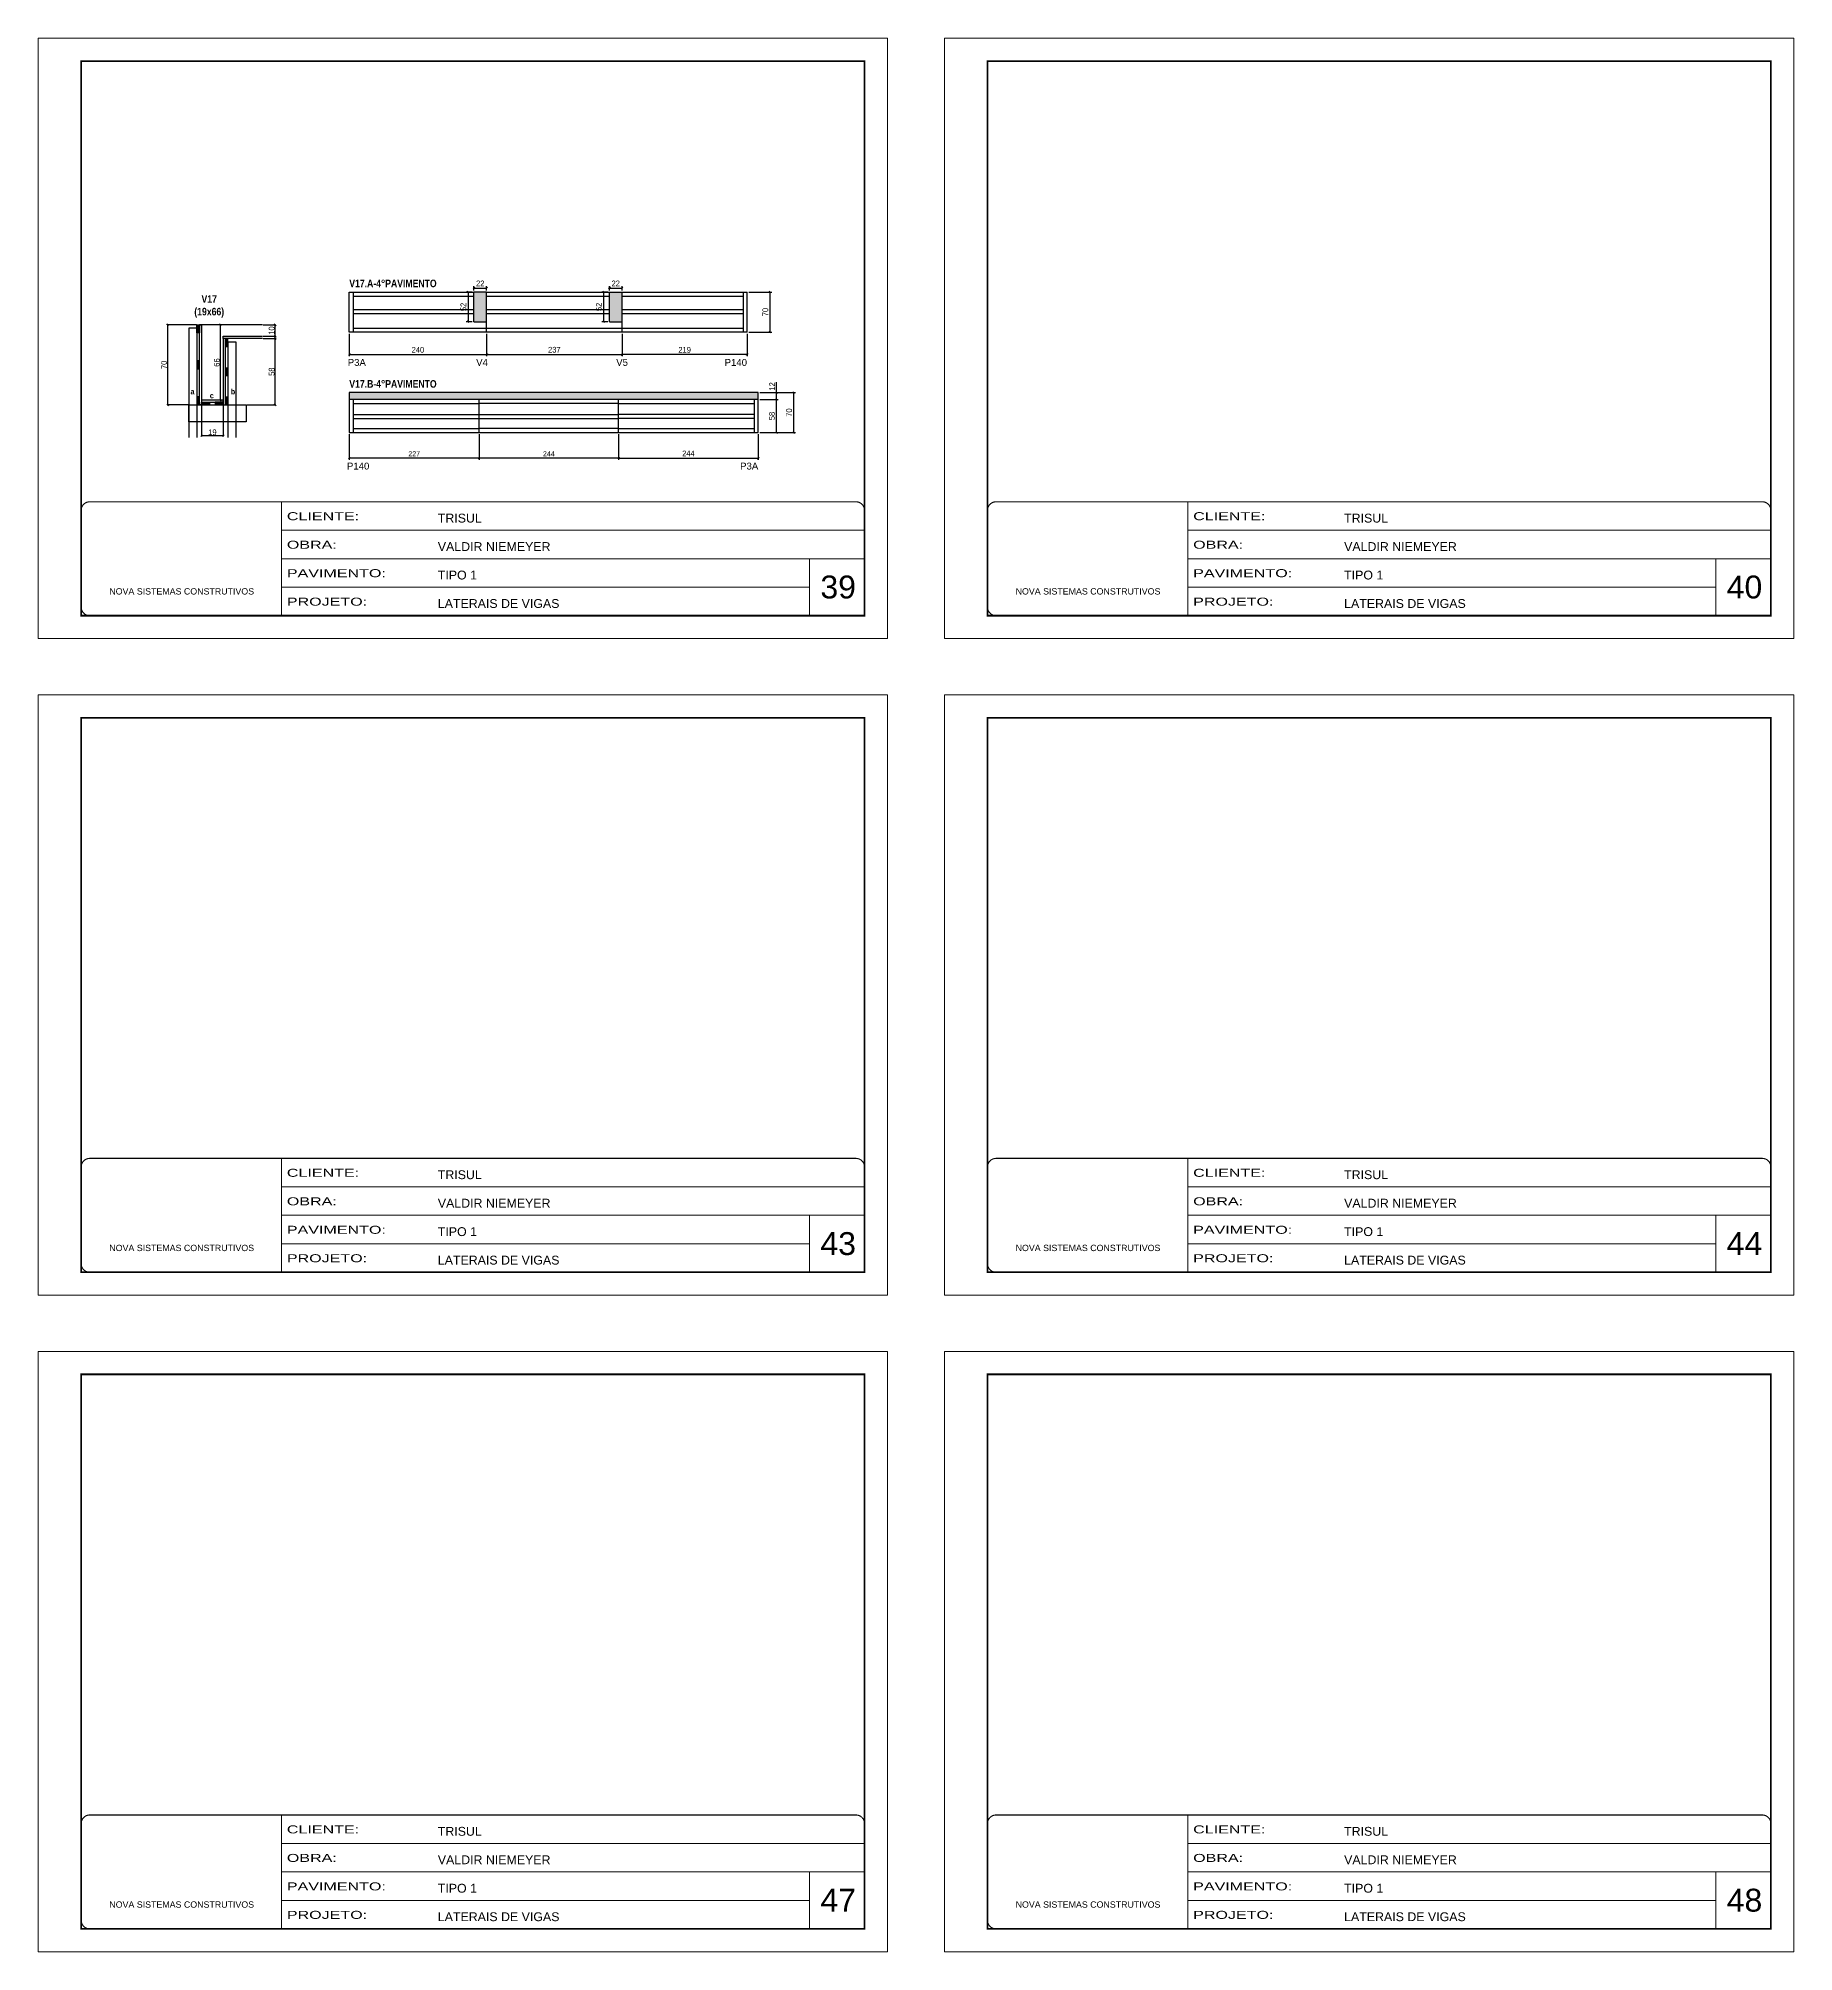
# Model space of a CAD drawing. Extents: x 3330 to 22105, y 1197 to 30204.
# Drawn here: x 16016 to 19086, y 16129 to 19476 of the extents above; entities that cross this region are included whole.
import ezdxf

# ---------------------------------------------------------------- set-up
doc = ezdxf.new("R2010")
doc.units = 0
doc.linetypes.add('CONTINUO', pattern=[0])
doc.linetypes.add('DASHED', pattern=[0.75, 0.5, -0.25])
for name, color, linetype in [('5', 5, 'Continuous'), ('COTA', 241, 'Continuous'), ('detalhes', 4, 'Continuous'), ('NOMENCLATURA', 7, 'Continuous'), ('Painéis', 200, 'Continuous'), ('SARR_2.2x7', 40, 'Continuous')]:
    doc.layers.add(name, color=color, linetype=linetype)
for name, color, linetype, lineweight in [('CARIMBO', 255, 'Continuous', 9), ('CONCRETO', 251, 'Continuous', 25), ('Folhas', 255, 'Continuous', 9), ('SARRAFO DE PRESSAO', 251, 'DASHED', 9)]:
    doc.layers.add(name, color=color, linetype=linetype, lineweight=lineweight)
doc.styles.add('ARIAL', font='arial.ttf')
doc.styles.add('COTA TECNICA', font='techl___.ttf', dxfattribs={"height": 10})
doc.styles.add('COTA TECNICA 2X', font='techl___.ttf', dxfattribs={"height": 10})
doc.styles.add('COTA TECNICA-50', font='techl___.ttf', dxfattribs={"height": 9})
doc.styles.get("Standard").update_dxf_attribs({"font": 'arial.ttf'})
doc.styles.add('TECNICA', font='techb___.ttf', dxfattribs={"height": 10})
doc.styles.add('Tecnologia', font='')
doc.styles.get('Tecnologia').set_extended_font_data('Forgotten Futurist')
doc.dimstyles.new('COTA PAINEL-50', dxfattribs={"dimtxt": 9, "dimasz": 3, "dimexe": 3, "dimexo": 3, "dimgap": 3, "dimtad": 1, "dimdec": 1, "dimzin": 12, "dimdsep": 46, "dimtxsty": 'COTA TECNICA-50', "dimblk1": 'OBLIQUE', "dimblk2": 'OBLIQUE', "dimsah": 1, "dimcen": 0.9, "dimclrd": 4, "dimclre": 4, "dimclrt": 240, "dimadec": 1, "dimazin": 3, "dimtfac": 1, "dimtdec": 1, "dimtmove": 0, "dimatfit": 3, "dimfxl": 1, "dimtolj": 1, "dimtzin": 12, "dimarcsym": 0})
doc.dimstyles.new('PAINEL', dxfattribs={"dimtxt": 10, "dimasz": 3, "dimexe": 3, "dimexo": 3, "dimgap": 3, "dimtad": 1, "dimdec": 1, "dimzin": 12, "dimdsep": 46, "dimtxsty": 'COTA TECNICA', "dimblk1": 'OBLIQUE', "dimblk2": 'OBLIQUE', "dimsah": 1, "dimcen": 0.9, "dimclrd": 4, "dimclre": 4, "dimclrt": 240, "dimadec": 1, "dimazin": 3, "dimtfac": 1, "dimtdec": 1, "dimtmove": 0, "dimatfit": 3, "dimfxl": 1, "dimtolj": 1, "dimtzin": 12, "dimarcsym": 0})
doc.dimstyles.new('SECAO', dxfattribs={"dimscale": 0.333333, "dimtxt": 5, "dimasz": 9, "dimexe": 3, "dimexo": 3, "dimgap": 3, "dimtad": 1, "dimdec": 1, "dimlfac": 0.5, "dimzin": 12, "dimdsep": 46, "dimtxsty": 'COTA TECNICA 2X', "dimblk1": 'OBLIQUE', "dimblk2": 'OBLIQUE', "dimsah": 1, "dimcen": 0.9, "dimclrd": 4, "dimclre": 4, "dimclrt": 240, "dimadec": 1, "dimazin": 3, "dimtfac": 1, "dimtdec": 1, "dimtmove": 0, "dimatfit": 3, "dimfxl": 1, "dimtolj": 1, "dimtzin": 12, "dimarcsym": 0})
pattern_1 = [(135, (49537.1596, -104677.457), (-1.122532015, -1.122532015), [])]

# ---------------------------------------------------------------- blocks, each defined once
blk = doc.blocks.new('9999999999')
at = {"color": 30, "linetype": 'CONTINUO'}
for p, q in [((98564.6, 34230.2), (98564.6, 34429.4)), ((98564.6, 34379.6), (99584, 34379.6)), ((98564.6, 34329.8), (99488, 34329.8)), ((99584, 34329.8), (99488, 34329.8)), ((99488, 34329.8), (99488, 34230.2)), ((98564.6, 34280), (99488, 34280))]:
    blk.add_line(p, q, dxfattribs=at)
at = {"color": 30, "linetype": 'CONTINUO', "const_width": 2}
blk.add_lwpolyline([(99584, 34230.2), (99584, 34414.4, 0.414214), (99569, 34429.4), (98229, 34429.4, 0.414214), (98214, 34414.4), (98214, 34245.2, 0.414214), (98229, 34230.2), (99584, 34230.2)], format="xyb", dxfattribs=at)
at = {"layer": 'Folhas'}
blk.add_lwpolyline([(98139, 34190.2), (99624, 34190.2), (99624, 35240.2), (98139, 35240.2)], close=True, dxfattribs=at)
at = {"layer": 'Folhas', "color": 30, "const_width": 3}
blk.add_lwpolyline([(98214, 34230.2), (99584, 34230.2), (99584, 35200.2), (98214, 35200.2)], close=True, dxfattribs=at)
at = {"color": 7, "linetype": 'Continuous', "ltscale": 5, "style": 'ARIAL'}
for s, height, p in [('TRISUL', 15.48, (98837.7, 34393.1)), ('VALDIR NIEMEYER', 15.483, (98837.7, 34343.3)), ('TIPO 1', 15.48, (98837.7, 34293.5)), ('NOVA SISTEMAS CONSTRUTIVOS', 11.059, (98263.2, 34267.2)), ('LATERAIS DE VIGAS', 15.483, (98837.7, 34243.7))]:
    blk.add_text(s, height=height, dxfattribs=at).set_placement(p)
at = {"layer": 'Folhas', "color": 7, "style": 'Tecnologia', "width": 1.5}
for s, p in [('CLIENTE:', (98573.7, 34397.2)), ('OBRA:', (98573.7, 34347.3)), ('PAVIMENTO:', (98573.7, 34297.5)), ('PROJETO:', (98573.7, 34247.7))]:
    blk.add_text(s, height=14, dxfattribs=at).set_placement(p)
blk = doc.blocks.new('_Oblique')
at = {"color": 0, "linetype": 'ByBlock', "lineweight": -2}
blk.add_line((-0.5, -0.5), (0.5, 0.5), dxfattribs=at)
blk = doc.blocks.new('*D2393')
at = {"layer": 'COTA', "color": 4, "lineweight": -2, "transparency": 16777216}
for p, q in [((16301.6, 18833.7), (16301.6, 18779.6)), ((16339.6, 18833.7), (16339.6, 18779.6)), ((16339.6, 18780.6), (16301.6, 18780.6))]:
    blk.add_line(p, q, dxfattribs=at)
at = {"layer": 'Defpoints', "color": 0, "transparency": 16777216}
for p in [(16301.6, 18834.7), (16339.6, 18834.7), (16301.6, 18780.6)]:
    blk.add_point(p, dxfattribs=at)
at = {"layer": 'COTA', "color": 4, "lineweight": -2, "transparency": 16777216, "xscale": 3, "yscale": 3, "zscale": 3, "rotation": 180}
blk.add_blockref('_Oblique', (16301.6, 18780.6), dxfattribs=at)
at = {"layer": 'COTA', "color": 4, "lineweight": -2, "transparency": 16777216, "xscale": 3, "yscale": 3, "zscale": 3}
blk.add_blockref('_Oblique', (16339.6, 18780.6), dxfattribs=at)
at = {"layer": 'COTA', "color": 240, "transparency": 16777216, "insert": (16320.6, 18786.7), "char_height": 10, "attachment_point": 5, "style": 'COTA TECNICA 2X'}
blk.add_mtext('\\A1;19', dxfattribs=at)
blk = doc.blocks.new('*D2394')
at = {"layer": 'COTA', "color": 4, "lineweight": -2, "transparency": 16777216}
for p, q in [((16292.6, 18974.7), (16241.3, 18974.7)), ((16242.3, 18974.7), (16242.3, 18834.7)), ((16278.6, 18834.7), (16241.3, 18834.7))]:
    blk.add_line(p, q, dxfattribs=at)
at = {"layer": 'Defpoints', "color": 0, "transparency": 16777216}
for p in [(16293.6, 18974.7, 0), (16242.3, 18834.7), (16279.6, 18834.7, 0)]:
    blk.add_point(p, dxfattribs=at)
at = {"layer": 'COTA', "color": 4, "lineweight": -2, "transparency": 16777216, "xscale": 3, "yscale": 3, "zscale": 3}
for p, rotation in [((16242.3, 18974.7), 90), ((16242.3, 18834.7), 270)]:
    blk.add_blockref('_Oblique', p, dxfattribs=dict(at, rotation=rotation))
at = {"layer": 'COTA', "color": 240, "transparency": 16777216, "insert": (16236.2, 18904.7), "char_height": 10, "attachment_point": 5, "rotation": 90, "style": 'COTA TECNICA 2X'}
blk.add_mtext('\\A1;70', dxfattribs=at)
blk = doc.blocks.new('*D2395')
at = {"layer": 'COTA', "color": 4, "lineweight": -2, "transparency": 16777216}
for p, q in [((16338.6, 18974.7), (16333.5, 18974.7)), ((16334.5, 18842.7), (16334.5, 18974.7)), ((16338.6, 18842.7), (16333.5, 18842.7))]:
    blk.add_line(p, q, dxfattribs=at)
at = {"layer": 'Defpoints', "color": 0, "transparency": 16777216}
for p in [(16334.5, 18974.7), (16339.6, 18974.7), (16339.6, 18842.7)]:
    blk.add_point(p, dxfattribs=at)
at = {"layer": 'COTA', "color": 4, "lineweight": -2, "transparency": 16777216, "xscale": 3, "yscale": 3, "zscale": 3}
for p, rotation in [((16334.5, 18974.7), 90), ((16334.5, 18842.7), 270)]:
    blk.add_blockref('_Oblique', p, dxfattribs=dict(at, rotation=rotation))
at = {"layer": 'COTA', "color": 240, "transparency": 16777216, "insert": (16328.4, 18908.7), "char_height": 10, "attachment_point": 5, "rotation": 90, "style": 'COTA TECNICA 2X'}
blk.add_mtext('\\A1;66', dxfattribs=at)
blk = doc.blocks.new('*D2396')
at = {"layer": 'COTA', "color": 4, "lineweight": -2, "transparency": 16777216}
for p, q in [((16409.3, 18950.7), (16431.3, 18950.7)), ((16430.3, 18834.7), (16430.3, 18950.7)), ((16380.5, 18834.7), (16431.3, 18834.7))]:
    blk.add_line(p, q, dxfattribs=at)
at = {"layer": 'Defpoints', "color": 0, "transparency": 16777216}
for p in [(16408.3, 18950.7), (16430.3, 18950.7), (16379.5, 18834.7)]:
    blk.add_point(p, dxfattribs=at)
at = {"layer": 'COTA', "color": 4, "lineweight": -2, "transparency": 16777216, "xscale": 3, "yscale": 3, "zscale": 3}
for p, rotation in [((16430.3, 18950.7), 90), ((16430.3, 18834.7), 270)]:
    blk.add_blockref('_Oblique', p, dxfattribs=dict(at, rotation=rotation))
at = {"layer": 'COTA', "color": 240, "transparency": 16777216, "insert": (16424.2, 18892.7), "char_height": 10, "attachment_point": 5, "rotation": 90, "style": 'COTA TECNICA 2X'}
blk.add_mtext('\\A1;58', dxfattribs=at)
blk = doc.blocks.new('*D2397')
at = {"layer": 'COTA', "color": 4, "lineweight": -2, "transparency": 16777216}
for p, q in [((16409.3, 18974.7), (16431.3, 18974.7)), ((16409.3, 18954.7), (16431.3, 18954.7)), ((16430.3, 18954.7), (16430.3, 18974.7))]:
    blk.add_line(p, q, dxfattribs=at)
at = {"layer": 'Defpoints', "color": 0, "transparency": 16777216}
for p in [(16408.3, 18974.7), (16408.3, 18954.7), (16430.3, 18974.7)]:
    blk.add_point(p, dxfattribs=at)
at = {"layer": 'COTA', "color": 4, "lineweight": -2, "transparency": 16777216, "xscale": 3, "yscale": 3, "zscale": 3}
for p, rotation in [((16430.3, 18974.7), 90), ((16430.3, 18954.7), 270)]:
    blk.add_blockref('_Oblique', p, dxfattribs=dict(at, rotation=rotation))
at = {"layer": 'COTA', "color": 240, "transparency": 16777216, "insert": (16424.2, 18964.7), "char_height": 10, "attachment_point": 5, "rotation": 90, "style": 'COTA TECNICA 2X'}
blk.add_mtext('\\A1;10', dxfattribs=at)
blk = doc.blocks.new('*D2398')
at = {"layer": 'COTA', "color": 4, "linetype": 'ByBlock', "lineweight": -2, "transparency": 16777216}
for p, q in [((16560, 18959), (16560, 18919.8)), ((16800, 18959), (16800, 18919.8)), ((16560, 18922.8), (16800, 18922.8))]:
    blk.add_line(p, q, dxfattribs=at)
at = {"layer": 'Defpoints', "color": 0, "linetype": 'ByBlock', "transparency": 16777216}
for p in [(16560, 18962), (16800, 18962), (16800, 18922.8)]:
    blk.add_point(p, dxfattribs=at)
at = {"layer": 'COTA', "color": 4, "linetype": 'ByBlock', "lineweight": -2, "transparency": 16777216, "xscale": 3, "yscale": 3, "zscale": 3, "rotation": 180}
blk.add_blockref('_Oblique', (16560, 18922.8), dxfattribs=at)
at = {"layer": 'COTA', "color": 4, "linetype": 'ByBlock', "lineweight": -2, "transparency": 16777216, "xscale": 3, "yscale": 3, "zscale": 3}
blk.add_blockref('_Oblique', (16800, 18922.8), dxfattribs=at)
at = {"layer": 'COTA', "color": 240, "linetype": 'ByBlock', "transparency": 16777216, "insert": (16680, 18930.9), "char_height": 10, "attachment_point": 5, "style": 'COTA TECNICA'}
blk.add_mtext('\\A1;240', dxfattribs=at)
blk = doc.blocks.new('*D2399')
at = {"layer": 'COTA', "color": 4, "linetype": 'ByBlock', "lineweight": -2, "transparency": 16777216}
for p, q in [((16800, 18959), (16800, 18919.8)), ((17037, 18959), (17037, 18919.8)), ((16800, 18922.8), (17037, 18922.8))]:
    blk.add_line(p, q, dxfattribs=at)
at = {"layer": 'Defpoints', "color": 0, "linetype": 'ByBlock', "transparency": 16777216}
for p in [(16800, 18962), (17037, 18962), (17037, 18922.8)]:
    blk.add_point(p, dxfattribs=at)
at = {"layer": 'COTA', "color": 4, "linetype": 'ByBlock', "lineweight": -2, "transparency": 16777216, "xscale": 3, "yscale": 3, "zscale": 3, "rotation": 180}
blk.add_blockref('_Oblique', (16800, 18922.8), dxfattribs=at)
at = {"layer": 'COTA', "color": 4, "linetype": 'ByBlock', "lineweight": -2, "transparency": 16777216, "xscale": 3, "yscale": 3, "zscale": 3}
blk.add_blockref('_Oblique', (17037, 18922.8), dxfattribs=at)
at = {"layer": 'COTA', "color": 240, "linetype": 'ByBlock', "transparency": 16777216, "insert": (16918.5, 18931), "char_height": 10, "attachment_point": 5, "style": 'COTA TECNICA'}
blk.add_mtext('\\A1;237', dxfattribs=at)
blk = doc.blocks.new('*D2400')
at = {"layer": 'COTA', "color": 4, "linetype": 'ByBlock', "lineweight": -2, "transparency": 16777216}
for p, q in [((17037, 18959), (17037, 18919.8)), ((17256, 18959), (17256, 18919.8)), ((17256, 18922.8), (17037, 18922.8))]:
    blk.add_line(p, q, dxfattribs=at)
at = {"layer": 'Defpoints', "color": 0, "linetype": 'ByBlock', "transparency": 16777216}
for p in [(17037, 18962), (17256, 18962), (17037, 18922.8)]:
    blk.add_point(p, dxfattribs=at)
at = {"layer": 'COTA', "color": 4, "linetype": 'ByBlock', "lineweight": -2, "transparency": 16777216, "xscale": 3, "yscale": 3, "zscale": 3, "rotation": 180}
blk.add_blockref('_Oblique', (17037, 18922.8), dxfattribs=at)
at = {"layer": 'COTA', "color": 4, "linetype": 'ByBlock', "lineweight": -2, "transparency": 16777216, "xscale": 3, "yscale": 3, "zscale": 3}
blk.add_blockref('_Oblique', (17256, 18922.8), dxfattribs=at)
at = {"layer": 'COTA', "color": 240, "linetype": 'ByBlock', "transparency": 16777216, "insert": (17146.5, 18930.9), "char_height": 10, "attachment_point": 5, "style": 'COTA TECNICA'}
blk.add_mtext('\\A1;219', dxfattribs=at)
blk = doc.blocks.new('*D2401')
at = {"layer": 'COTA', "color": 4, "linetype": 'ByBlock', "lineweight": -2, "transparency": 16777216}
for p, q in [((17259, 19032), (17298.7, 19032)), ((17295.7, 19032), (17295.7, 18962)), ((17259, 18962), (17298.7, 18962))]:
    blk.add_line(p, q, dxfattribs=at)
at = {"layer": 'Defpoints', "color": 0, "linetype": 'ByBlock', "transparency": 16777216}
for p in [(17256, 19032), (17256, 18962), (17295.7, 18962)]:
    blk.add_point(p, dxfattribs=at)
at = {"layer": 'COTA', "color": 4, "linetype": 'ByBlock', "lineweight": -2, "transparency": 16777216, "xscale": 3, "yscale": 3, "zscale": 3}
for p, rotation in [((17295.7, 19032), 90), ((17295.7, 18962), 270)]:
    blk.add_blockref('_Oblique', p, dxfattribs=dict(at, rotation=rotation))
at = {"layer": 'COTA', "color": 240, "linetype": 'ByBlock', "transparency": 16777216, "insert": (17287.6, 18997), "char_height": 10, "attachment_point": 5, "rotation": 90, "style": 'COTA TECNICA'}
blk.add_mtext('\\A1;70', dxfattribs=at)
blk = doc.blocks.new('*D2402')
at = {"layer": 'COTA', "color": 4, "linetype": 'ByBlock', "lineweight": -2, "transparency": 16777216}
for p, q in [((16787, 18783.2), (16787, 18738.5)), ((17031, 18783.2), (17031, 18738.5)), ((17031, 18741.5), (16787, 18741.5))]:
    blk.add_line(p, q, dxfattribs=at)
at = {"layer": 'Defpoints', "color": 0, "linetype": 'ByBlock', "transparency": 16777216}
for p in [(16787, 18786.2), (17031, 18786.2), (16787, 18741.5)]:
    blk.add_point(p, dxfattribs=at)
at = {"layer": 'COTA', "color": 4, "linetype": 'ByBlock', "lineweight": -2, "transparency": 16777216, "xscale": 3, "yscale": 3, "zscale": 3, "rotation": 180}
blk.add_blockref('_Oblique', (16787, 18741.5), dxfattribs=at)
at = {"layer": 'COTA', "color": 4, "linetype": 'ByBlock', "lineweight": -2, "transparency": 16777216, "xscale": 3, "yscale": 3, "zscale": 3}
blk.add_blockref('_Oblique', (17031, 18741.5), dxfattribs=at)
at = {"layer": 'COTA', "color": 240, "linetype": 'ByBlock', "transparency": 16777216, "insert": (16909, 18749.1), "char_height": 9, "attachment_point": 5, "style": 'COTA TECNICA-50'}
blk.add_mtext('\\A1;244', dxfattribs=at)
blk = doc.blocks.new('*D2403')
at = {"layer": 'COTA', "color": 4, "linetype": 'ByBlock', "lineweight": -2, "transparency": 16777216}
for p, q in [((16560, 18783.2), (16560, 18738.5)), ((16787, 18783.2), (16787, 18738.5)), ((16787, 18741.5), (16560, 18741.5))]:
    blk.add_line(p, q, dxfattribs=at)
at = {"layer": 'Defpoints', "color": 0, "linetype": 'ByBlock', "transparency": 16777216}
for p in [(16560, 18786.2), (16787, 18786.2), (16560, 18741.5)]:
    blk.add_point(p, dxfattribs=at)
at = {"layer": 'COTA', "color": 4, "linetype": 'ByBlock', "lineweight": -2, "transparency": 16777216, "xscale": 3, "yscale": 3, "zscale": 3, "rotation": 180}
blk.add_blockref('_Oblique', (16560, 18741.5), dxfattribs=at)
at = {"layer": 'COTA', "color": 4, "linetype": 'ByBlock', "lineweight": -2, "transparency": 16777216, "xscale": 3, "yscale": 3, "zscale": 3}
blk.add_blockref('_Oblique', (16787, 18741.5), dxfattribs=at)
at = {"layer": 'COTA', "color": 240, "linetype": 'ByBlock', "transparency": 16777216, "insert": (16673.5, 18749.1), "char_height": 9, "attachment_point": 5, "style": 'COTA TECNICA-50'}
blk.add_mtext('\\A1;227', dxfattribs=at)
blk = doc.blocks.new('*D2404')
at = {"layer": 'COTA', "color": 4, "linetype": 'ByBlock', "lineweight": -2, "transparency": 16777216}
for p, q in [((17031, 18783.2), (17031, 18738.5)), ((17275, 18783.2), (17275, 18738.5)), ((17031, 18741.5), (17275, 18741.5))]:
    blk.add_line(p, q, dxfattribs=at)
at = {"layer": 'Defpoints', "color": 0, "linetype": 'ByBlock', "transparency": 16777216}
for p in [(17031, 18786.2), (17275, 18786.2), (17275, 18741.5)]:
    blk.add_point(p, dxfattribs=at)
at = {"layer": 'COTA', "color": 4, "linetype": 'ByBlock', "lineweight": -2, "transparency": 16777216, "xscale": 3, "yscale": 3, "zscale": 3, "rotation": 180}
blk.add_blockref('_Oblique', (17031, 18741.5), dxfattribs=at)
at = {"layer": 'COTA', "color": 4, "linetype": 'ByBlock', "lineweight": -2, "transparency": 16777216, "xscale": 3, "yscale": 3, "zscale": 3}
blk.add_blockref('_Oblique', (17275, 18741.5), dxfattribs=at)
at = {"layer": 'COTA', "color": 240, "linetype": 'ByBlock', "transparency": 16777216, "insert": (17153, 18749.6), "char_height": 10, "attachment_point": 5, "style": 'COTA TECNICA'}
blk.add_mtext('\\A1;244', dxfattribs=at)
blk = doc.blocks.new('*D2405')
at = {"layer": 'COTA', "color": 4, "linetype": 'ByBlock', "lineweight": -2, "transparency": 16777216}
for p, q in [((17278, 18844.2), (17310.3, 18844.2)), ((17307.3, 18786.2), (17307.3, 18844.2)), ((17278, 18786.2), (17310.3, 18786.2))]:
    blk.add_line(p, q, dxfattribs=at)
at = {"layer": 'Defpoints', "color": 0, "linetype": 'ByBlock', "transparency": 16777216}
for p in [(17275, 18844.2), (17307.3, 18844.2), (17275, 18786.2)]:
    blk.add_point(p, dxfattribs=at)
at = {"layer": 'COTA', "color": 4, "linetype": 'ByBlock', "lineweight": -2, "transparency": 16777216, "xscale": 3, "yscale": 3, "zscale": 3}
for p, rotation in [((17307.3, 18844.2), 90), ((17307.3, 18786.2), 270)]:
    blk.add_blockref('_Oblique', p, dxfattribs=dict(at, rotation=rotation))
at = {"layer": 'COTA', "color": 240, "linetype": 'ByBlock', "transparency": 16777216, "insert": (17299.2, 18815.2), "char_height": 10, "attachment_point": 5, "rotation": 90, "style": 'COTA TECNICA'}
blk.add_mtext('\\A1;58', dxfattribs=at)
blk = doc.blocks.new('*D2406')
at = {"layer": 'COTA', "color": 4, "linetype": 'ByBlock', "lineweight": -2, "transparency": 16777216}
for p, q in [((17278, 18856.2), (17310.3, 18856.2)), ((17307.3, 18856.2), (17307.3, 18874.5)), ((17307.3, 18844.2), (17307.3, 18856.2)), ((17278, 18844.2), (17310.3, 18844.2))]:
    blk.add_line(p, q, dxfattribs=at)
at = {"layer": 'Defpoints', "color": 0, "linetype": 'ByBlock', "transparency": 16777216}
for p in [(17275, 18856.2), (17307.3, 18856.2), (17275, 18844.2)]:
    blk.add_point(p, dxfattribs=at)
at = {"layer": 'COTA', "color": 4, "linetype": 'ByBlock', "lineweight": -2, "transparency": 16777216, "xscale": 3, "yscale": 3, "zscale": 3}
for p, rotation in [((17307.3, 18856.2), 90), ((17307.3, 18844.2), 270)]:
    blk.add_blockref('_Oblique', p, dxfattribs=dict(at, rotation=rotation))
at = {"layer": 'COTA', "color": 240, "linetype": 'ByBlock', "transparency": 16777216, "insert": (17299.3, 18866.9), "char_height": 10, "attachment_point": 5, "rotation": 90, "style": 'COTA TECNICA'}
blk.add_mtext('\\A1;12', dxfattribs=at)
blk = doc.blocks.new('*D2407')
at = {"layer": 'COTA', "color": 4, "linetype": 'ByBlock', "lineweight": -2, "transparency": 16777216}
for p, q in [((17278, 18856.2), (17340.2, 18856.2)), ((17337.2, 18786.2), (17337.2, 18856.2)), ((17278, 18786.2), (17340.2, 18786.2))]:
    blk.add_line(p, q, dxfattribs=at)
at = {"layer": 'Defpoints', "color": 0, "linetype": 'ByBlock', "transparency": 16777216}
for p in [(17275, 18856.2), (17337.2, 18856.2), (17275, 18786.2)]:
    blk.add_point(p, dxfattribs=at)
at = {"layer": 'COTA', "color": 4, "linetype": 'ByBlock', "lineweight": -2, "transparency": 16777216, "xscale": 3, "yscale": 3, "zscale": 3}
for p, rotation in [((17337.2, 18856.2), 90), ((17337.2, 18786.2), 270)]:
    blk.add_blockref('_Oblique', p, dxfattribs=dict(at, rotation=rotation))
at = {"layer": 'COTA', "color": 240, "linetype": 'ByBlock', "transparency": 16777216, "insert": (17329.1, 18821.2), "char_height": 10, "attachment_point": 5, "rotation": 90, "style": 'COTA TECNICA'}
blk.add_mtext('\\A1;70', dxfattribs=at)
blk = doc.blocks.new('*D2408')
at = {"layer": 'COTA', "color": 4, "linetype": 'ByBlock', "lineweight": -2, "transparency": 16777216}
for p, q in [((17012, 19032), (17001.6, 19032)), ((17004.6, 19032), (17004.6, 18980)), ((17012, 18980), (17001.6, 18980))]:
    blk.add_line(p, q, dxfattribs=at)
at = {"layer": 'Defpoints', "color": 0, "linetype": 'ByBlock', "transparency": 16777216}
for p in [(17015, 19032), (17004.6, 18980), (17015, 18980)]:
    blk.add_point(p, dxfattribs=at)
at = {"layer": 'COTA', "color": 4, "linetype": 'ByBlock', "lineweight": -2, "transparency": 16777216, "xscale": 3, "yscale": 3, "zscale": 3}
for p, rotation in [((17004.6, 19032), 90), ((17004.6, 18980), 270)]:
    blk.add_blockref('_Oblique', p, dxfattribs=dict(at, rotation=rotation))
at = {"layer": 'COTA', "color": 240, "linetype": 'ByBlock', "transparency": 16777216, "insert": (16996.5, 19006), "char_height": 10, "attachment_point": 5, "rotation": 90, "style": 'COTA TECNICA'}
blk.add_mtext('\\A1;52', dxfattribs=at)
blk = doc.blocks.new('*D2409')
at = {"layer": 'COTA', "color": 4, "linetype": 'ByBlock', "lineweight": -2, "transparency": 16777216}
for p, q in [((16775, 19032), (16764.6, 19032)), ((16767.6, 19032), (16767.6, 18980)), ((16775, 18980), (16764.6, 18980))]:
    blk.add_line(p, q, dxfattribs=at)
at = {"layer": 'Defpoints', "color": 0, "linetype": 'ByBlock', "transparency": 16777216}
for p in [(16778, 19032), (16767.6, 18980), (16778, 18980)]:
    blk.add_point(p, dxfattribs=at)
at = {"layer": 'COTA', "color": 4, "linetype": 'ByBlock', "lineweight": -2, "transparency": 16777216, "xscale": 3, "yscale": 3, "zscale": 3}
for p, rotation in [((16767.6, 19032), 90), ((16767.6, 18980), 270)]:
    blk.add_blockref('_Oblique', p, dxfattribs=dict(at, rotation=rotation))
at = {"layer": 'COTA', "color": 240, "linetype": 'ByBlock', "transparency": 16777216, "insert": (16759.5, 19006), "char_height": 10, "attachment_point": 5, "rotation": 90, "style": 'COTA TECNICA'}
blk.add_mtext('\\A1;52', dxfattribs=at)
blk = doc.blocks.new('*D2410')
at = {"layer": 'COTA', "color": 4, "linetype": 'ByBlock', "lineweight": -2, "transparency": 16777216}
for p, q in [((16778, 19035), (16778, 19042.1)), ((16778, 19039.1), (16800, 19039.1)), ((16800, 19035), (16800, 19042.1))]:
    blk.add_line(p, q, dxfattribs=at)
at = {"layer": 'Defpoints', "color": 0, "linetype": 'ByBlock', "transparency": 16777216}
for p in [(16778, 19032), (16800, 19039.1), (16800, 19032)]:
    blk.add_point(p, dxfattribs=at)
at = {"layer": 'COTA', "color": 4, "linetype": 'ByBlock', "lineweight": -2, "transparency": 16777216, "xscale": 3, "yscale": 3, "zscale": 3, "rotation": 180}
blk.add_blockref('_Oblique', (16778, 19039.1), dxfattribs=at)
at = {"layer": 'COTA', "color": 4, "linetype": 'ByBlock', "lineweight": -2, "transparency": 16777216, "xscale": 3, "yscale": 3, "zscale": 3}
blk.add_blockref('_Oblique', (16800, 19039.1), dxfattribs=at)
at = {"layer": 'COTA', "color": 240, "linetype": 'ByBlock', "transparency": 16777216, "insert": (16789, 19047.1), "char_height": 10, "attachment_point": 5, "style": 'COTA TECNICA'}
blk.add_mtext('\\A1;22', dxfattribs=at)
blk = doc.blocks.new('*D2411')
at = {"layer": 'COTA', "color": 4, "linetype": 'ByBlock', "lineweight": -2, "transparency": 16777216}
for p, q in [((17015, 19035), (17015, 19042.1)), ((17015, 19039.1), (17037, 19039.1)), ((17037, 19035), (17037, 19042.1))]:
    blk.add_line(p, q, dxfattribs=at)
at = {"layer": 'Defpoints', "color": 0, "linetype": 'ByBlock', "transparency": 16777216}
for p in [(17015, 19032), (17037, 19039.1), (17037, 19032)]:
    blk.add_point(p, dxfattribs=at)
at = {"layer": 'COTA', "color": 4, "linetype": 'ByBlock', "lineweight": -2, "transparency": 16777216, "xscale": 3, "yscale": 3, "zscale": 3, "rotation": 180}
blk.add_blockref('_Oblique', (17015, 19039.1), dxfattribs=at)
at = {"layer": 'COTA', "color": 4, "linetype": 'ByBlock', "lineweight": -2, "transparency": 16777216, "xscale": 3, "yscale": 3, "zscale": 3}
blk.add_blockref('_Oblique', (17037, 19039.1), dxfattribs=at)
at = {"layer": 'COTA', "color": 240, "linetype": 'ByBlock', "transparency": 16777216, "insert": (17026, 19047.1), "char_height": 10, "attachment_point": 5, "style": 'COTA TECNICA'}
blk.add_mtext('\\A1;22', dxfattribs=at)

msp = doc.modelspace()

# ---------------------------------------------------------------- hatches: boundary and pattern name
at = {"layer": 'COTA', "linetype": 'ByBlock'}
h = msp.add_hatch(dxfattribs=at)
h.set_pattern_fill('AR-CONC', color=256, scale=0.03)
h.set_pattern_definition([(50, (-116174.9415, -12334.013), (5.46554007, -0.47817257), [0.5715, -6.2865]), (355, (-116174.9415, -12334.013), (-1.05730264, 5.73170536), [0.4572, -5.02921753]), (100.4514447, (-116174.486, -12334.0527), (4.40823741, 5.25353256), [0.48570026, -5.34270734]), (46.1842, (-116174.9415, -12332.489), (8.13237123, -1.26126984), [0.85725, -9.42975]), (96.6355576, (-116174.264, -12332.594), (7.122124, 7.42278374), [0.7285507, -8.01406824]), (351.184151, (-116174.9415, -12332.489), (7.122124, 7.42278374), [0.685799, -7.54379196]), (21, (-116174.1795, -12332.87), (4.54843174, -3.06795595), [0.5715, -6.2865]), (326, (-116174.1795, -12332.87), (1.85406085, 5.52563898), [0.4572, -5.0292]), (71.451445, (-116173.8004, -12333.1255), (6.40249258, 2.45768307), [0.48570026, -5.34269813]), (37.5, (-116174.9415, -12334.0128), (0.092658098, 2.536651166), [0, -4.96824, 0, -5.1054, 0, -5.04825]), (7.5, (-116174.9415, -12334.0128), (2.004589875, 3.005417245), [0, -2.91084, 0, -4.85394, 0, -1.92405]), (327.5, (-116176.6407, -12334.0128), (4.067717855, -0.17186232), [0, -1.905, 0, -5.9436, 0, -7.8867]), (317.5, (-116177.4027, -12334.013), (4.44387544, 0.76279473), [0, -2.4765, 0, -3.94716, 0, -5.6007])])
h.paths.add_polyline_path([(16799.97, 19032.01), (16777.97, 19032.01), (16777.97, 18980.01), (16799.97, 18980.01)])
h.paths.add_polyline_path([(17014.97, 18980.01), (17036.97, 18980.01), (17036.97, 19032.01), (17014.97, 19032.01)])
h = msp.add_hatch(dxfattribs=at)
h.set_pattern_fill('AR-CONC', color=256, scale=0.03)
h.set_pattern_definition([(50, (-117759.9415, -9109.8965), (5.46554007, -0.47817257), [0.5715, -6.2865]), (355, (-117759.9415, -9109.8965), (-1.05730264, 5.73170536), [0.4572, -5.02921753]), (100.4514447, (-117759.486, -9109.9363), (4.40823741, 5.25353256), [0.48570026, -5.34270734]), (46.1842, (-117759.9415, -9108.3725), (8.13237123, -1.26126984), [0.85725, -9.42975]), (96.6355576, (-117759.264, -9108.4776), (7.122124, 7.42278374), [0.7285507, -8.01406824]), (351.184151, (-117759.9415, -9108.3725), (7.122124, 7.42278374), [0.685799, -7.54379196]), (21, (-117759.1795, -9108.7535), (4.54843174, -3.06795595), [0.5715, -6.2865]), (326, (-117759.1795, -9108.7535), (1.85406085, 5.52563898), [0.4572, -5.0292]), (71.451445, (-117758.8004, -9109.009), (6.40249258, 2.45768307), [0.48570026, -5.34269813]), (37.5, (-117759.9415, -9109.8965), (0.092658098, 2.536651166), [0, -4.96824, 0, -5.1054, 0, -5.04825]), (7.5, (-117759.9415, -9109.8965), (2.004589875, 3.005417245), [0, -2.91084, 0, -4.85394, 0, -1.92405]), (327.5, (-117761.6407, -9109.8965), (4.067717855, -0.17186232), [0, -1.905, 0, -5.9436, 0, -7.8867]), (317.5, (-117762.4027, -9109.8965), (4.44387544, 0.76279473), [0, -2.4765, 0, -3.94716, 0, -5.6007])])
h.paths.add_polyline_path([(17274.97, 18844.21), (17274.97, 18856.21), (16559.97, 18856.21), (16559.97, 18844.21)])
at = {"layer": 'SARR_2.2x7'}
h = msp.add_hatch(dxfattribs=at)
h.set_pattern_fill('ANSI31', color=256, scale=0.5)
h.set_pattern_definition([(45, (-107178.9487, -14143.6259), (-1.122532015, 1.122532015), [])])
h.paths.add_polyline_path([(16293.62, 18974.71), (16298.02, 18974.71), (16298.02, 18960.71), (16293.62, 18960.71)])
h = msp.add_hatch(dxfattribs=at)
h.set_pattern_fill('ANSI31', color=256, scale=0.5)
h.set_pattern_definition([(45, (-107168.9487, -14167.6259), (-1.122532015, 1.122532015), [])])
h.paths.add_polyline_path([(16347.62, 18950.71), (16343.22, 18950.71), (16343.22, 18936.71), (16347.62, 18936.71)])
h = msp.add_hatch(dxfattribs=at)
h.set_pattern_fill('ANSI31', color=256, scale=0.5)
h.set_pattern_definition([(45, (-107178.9487, -14116.6259), (-1.122532015, 1.122532015), [])])
h.paths.add_polyline_path([(16293.62, 18897.71), (16298.02, 18897.71), (16298.02, 18911.71), (16293.62, 18911.71)])
h = msp.add_hatch(dxfattribs=at)
h.set_pattern_fill('ANSI31', color=256, scale=0.5)
h.set_pattern_definition([(45, (-107168.9487, -14128.6259), (-1.122532015, 1.122532015), [])])
h.paths.add_polyline_path([(16347.62, 18885.71), (16343.22, 18885.71), (16343.22, 18899.71), (16347.62, 18899.71)])
h = msp.add_hatch(dxfattribs=at)
h.set_pattern_fill('ANSI31', color=256, scale=0.5)
h.set_pattern_definition([(45, (-107178.9487, -14179.6259), (-1.122532015, 1.122532015), [])])
h.paths.add_polyline_path([(16293.62, 18834.71), (16298.02, 18834.71), (16298.02, 18848.71), (16293.62, 18848.71)])
h = msp.add_hatch(dxfattribs=at)
h.set_pattern_fill('ANSI31', color=256, scale=0.5)
h.set_pattern_definition([(45, (-107168.9487, -14179.6259), (-1.122532015, 1.122532015), [])])
h.paths.add_polyline_path([(16347.62, 18834.71), (16343.22, 18834.71), (16343.22, 18848.71), (16347.62, 18848.71)])
h = msp.add_hatch(dxfattribs=at)
h.set_pattern_fill('ANSI31', color=256, scale=0.5, angle=90)
h.set_pattern_definition(pattern_1)
h.paths.add_polyline_path([(16301.62, 18839.11), (16301.62, 18834.71), (16315.62, 18834.71), (16315.62, 18839.11)])
h = msp.add_hatch(dxfattribs=at)
h.set_pattern_fill('ANSI31', color=256, scale=0.5, angle=90)
h.set_pattern_definition(pattern_1)
h.paths.add_polyline_path([(16339.62, 18839.11), (16339.62, 18834.71), (16325.62, 18834.71), (16325.62, 18839.11)])

# ---------------------------------------------------------------- linework, layer by layer
for p, q in [((16293.62, 18968.71), (16279.62, 18968.71)), ((16279.62, 18968.71), (16279.62, 18777.69)), ((16293.62, 18968.71), (16293.62, 18777.69)), ((16347.62, 18944.71), (16361.62, 18944.71)), ((16347.62, 18944.71), (16347.62, 18777.69)), ((16361.62, 18944.71), (16361.62, 18777.69))]:
    msp.add_line(p, q)
at = {"linetype": 'Continuous'}
msp.add_lwpolyline([(16379.47, 18804.71), (16279.62, 18804.71), (16279.62, 18834.71), (16379.47, 18834.71)], close=True, dxfattribs=at)
at = {"layer": 'CONCRETO', "linetype": 'Continuous'}
msp.add_line((16408.32, 18974.71), (16298.02, 18974.71), dxfattribs=at)
at = {"layer": 'COTA', "linetype": 'ByBlock'}
for p, q in [((16799.97, 19032.01), (16777.97, 19032.01)), ((17014.97, 19032.01), (17036.97, 19032.01)), ((17274.97, 18856.21), (16559.97, 18856.21)), ((16559.97, 18856.21), (16559.97, 18844.21)), ((17274.97, 18844.21), (17274.97, 18856.21))]:
    msp.add_line(p, q, dxfattribs=at)
at = {"layer": 'Painéis', "linetype": 'Continuous'}
for p, q in [((16559.97, 18962.01), (16559.97, 19032.01)), ((16559.97, 19032.01), (16777.97, 19032.01)), ((16777.97, 18980.01), (16777.97, 19032.01)), ((16799.97, 19032.01), (17014.97, 19032.01)), ((16799.97, 18962.01), (16799.97, 19032.01)), ((17014.97, 18980.01), (17014.97, 19032.01)), ((17036.97, 19032.01), (17255.97, 19032.01)), ((17036.97, 18962.01), (17036.97, 19032.01)), ((17255.97, 18962.01), (17255.97, 19032.01)), ((16777.97, 18980.01), (16799.97, 18980.01)), ((17014.97, 18980.01), (17036.97, 18980.01)), ((17255.97, 18962.01), (16559.97, 18962.01)), ((16559.97, 18844.21), (16559.97, 18786.21)), ((17274.97, 18844.21), (16559.97, 18844.21)), ((16786.97, 18786.21), (16786.97, 18844.21)), ((17030.97, 18786.21), (17030.97, 18844.21)), ((17274.97, 18786.21), (17274.97, 18844.21)), ((16559.97, 18786.21), (17274.97, 18786.21))]:
    msp.add_line(p, q, dxfattribs=at)
for points in [[(16298.02, 18834.71), (16298.02, 18974.71), (16301.62, 18974.71), (16301.62, 18834.71)], [(16343.22, 18834.71), (16343.22, 18950.71), (16339.62, 18950.71), (16339.62, 18834.71)], [(16339.62, 18842.71), (16301.62, 18842.71), (16301.62, 18839.11), (16339.62, 18839.11)]]:
    msp.add_lwpolyline(points, close=True, dxfattribs=at)
at = {"layer": 'Painéis', "linetype": 'Continuous', "elevation": 0}
msp.add_lwpolyline([(16408.32, 18950.71), (16339.62, 18950.71), (16339.62, 18954.71), (16408.32, 18954.71)], dxfattribs=at)
at = {"layer": 'SARR_2.2x7', "linetype": 'Continuous'}
for p, q in [((16566.97, 19032.01), (16566.97, 18962.01)), ((16566.97, 19025.01), (16777.97, 19025.01)), ((16799.97, 19025.01), (17014.97, 19025.01)), ((17036.97, 19025.01), (17248.97, 19025.01)), ((17248.97, 19032.01), (17248.97, 18962.01)), ((16566.97, 19001.22), (16777.97, 19001.22)), ((16566.97, 18994.22), (16777.97, 18994.22)), ((16799.97, 19001.22), (17014.97, 19001.22)), ((16799.97, 18994.22), (17014.97, 18994.22)), ((17036.97, 19001.22), (17248.97, 19001.22)), ((17036.97, 18994.22), (17248.97, 18994.22)), ((16566.97, 18969.01), (16799.97, 18969.01)), ((16799.97, 18969.01), (17036.97, 18969.01)), ((17036.97, 18969.01), (17248.97, 18969.01)), ((16566.97, 18844.21), (16566.97, 18786.21)), ((16566.97, 18837.21), (16786.97, 18837.21)), ((16566.97, 18818.09), (16786.97, 18818.09)), ((16566.97, 18811.09), (16786.97, 18811.09)), ((17030.97, 18837.21), (16786.97, 18837.21)), ((16786.97, 18818.09), (17030.97, 18818.09)), ((16786.97, 18811.09), (17030.97, 18811.09)), ((17030.97, 18837.21), (17267.97, 18837.21)), ((17267.97, 18818.09), (17030.97, 18818.09)), ((17267.97, 18811.09), (17030.97, 18811.09)), ((17267.97, 18844.21), (17267.97, 18786.21)), ((16566.97, 18793.21), (16786.97, 18793.21)), ((17030.97, 18793.21), (16786.97, 18793.21)), ((17030.97, 18793.21), (17267.97, 18793.21))]:
    msp.add_line(p, q, dxfattribs=at)
at = {"layer": 'SARR_2.2x7'}
for points in [[(16293.62, 18960.71), (16293.62, 18974.71), (16298.02, 18974.71), (16298.02, 18960.71)], [(16347.62, 18936.71), (16347.62, 18950.71), (16343.22, 18950.71), (16343.22, 18936.71)], [(16293.62, 18911.71), (16293.62, 18897.71), (16298.02, 18897.71), (16298.02, 18911.71)], [(16347.62, 18899.71), (16347.62, 18885.71), (16343.22, 18885.71), (16343.22, 18899.71)], [(16293.62, 18848.71), (16293.62, 18834.71), (16298.02, 18834.71), (16298.02, 18848.71)], [(16347.62, 18848.71), (16347.62, 18834.71), (16343.22, 18834.71), (16343.22, 18848.71)], [(16301.62, 18839.11), (16315.62, 18839.11), (16315.62, 18834.71), (16301.62, 18834.71)], [(16339.62, 18839.11), (16325.62, 18839.11), (16325.62, 18834.71), (16339.62, 18834.71)]]:
    msp.add_lwpolyline(points, close=True, dxfattribs=at)

# ---------------------------------------------------------------- block references
at = {"layer": 'SARRAFO DE PRESSAO', "color": 6, "linetype": 'ByBlock'}
for p in [(-82122.92, -15764.26), (-80537.92, -15764.26), (-82122.92, -16912.83), (-80537.92, -16912.83), (-82122.92, -18061.41), (-80537.92, -18061.41)]:
    msp.add_blockref('9999999999', p, dxfattribs=at)

# ---------------------------------------------------------------- texts
at = {"layer": '5', "linetype": 'Continuous'}
for s, p in [('P3A', (16557.25, 18902.91)), ('V4', (16781.86, 18902.91)), ('V5', (17026.77, 18902.91)), ('P140', (17216.41, 18902.91)), ('P140', (16555.89, 18721.6)), ('P3A', (17243.48, 18721.6))]:
    msp.add_text(s, height=12, rotation=359.99996, dxfattribs=at).set_placement(p)
at = {"layer": 'CARIMBO', "style": 'ARIAL'}
for s, p in [('39', (17383.92, 18496.09)), ('40', (18968.92, 18496.09)), ('43', (17383.92, 17347.52)), ('44', (18968.92, 17347.52)), ('47', (17383.92, 16198.94)), ('48', (18968.92, 16198.94))]:
    msp.add_text(s, height=40, dxfattribs=at).set_placement(p)
at = {"layer": 'detalhes', "style": 'TECNICA'}
for s, p in [('a', (16282.32, 18853.08)), ('c', (16316.03, 18846.18)), ('b', (16352.71, 18853.07))]:
    msp.add_text(s, height=9.6, dxfattribs=at).set_placement(p)
at = {"layer": 'NOMENCLATURA', "style": 'TECNICA'}
for s, p in [('V17.A-4°PAVIMENTO', (16559.97, 19040.53)), ('V17.B-4°PAVIMENTO', (16559.97, 18864.73))]:
    msp.add_text(s, height=13.2, dxfattribs=at).set_placement(p)
at = {"layer": 'NOMENCLATURA', "insert": (16314.99, 19026.41), "char_height": 13.2, "attachment_point": 2, "style": 'TECNICA'}
msp.add_mtext_dynamic_manual_height_columns('V17\\P(19x66)', width=300.2766, gutter_width=1, heights=[0], dxfattribs=at)

# ---------------------------------------------------------------- dimensions: what is measured, and where the dimension line sits
at = {"layer": 'COTA', "linetype": 'ByBlock'}
for base, p1, p2, picture, middle in [((16799.97, 19039.09), (16777.97, 19032.01), (16799.97, 19032.01), '*D2410', (16788.97, 19047.09)), ((17036.97, 19039.09), (17014.97, 19032.01), (17036.97, 19032.01), '*D2411', (17025.97, 19047.09)), ((16799.97, 18922.81), (16559.97, 18962.01), (16799.97, 18962.01), '*D2398', (16679.97, 18930.91)), ((17036.97, 18922.81), (16799.97, 18962.01), (17036.97, 18962.01), '*D2399', (16918.47, 18931.03)), ((17274.97, 18741.49), (17030.97, 18786.21), (17274.97, 18786.21), '*D2404', (17152.97, 18749.57))]:
    dim = msp.add_linear_dim(base=base, p1=p1, p2=p2, dimstyle='PAINEL', dxfattribs=at)
    dim.commit()
    dim.dimension.update_dxf_attribs({"geometry": picture, "text_midpoint": middle})
for base, p1, p2, angle, picture, middle in [((16767.59, 18980.01), (16777.97, 19032.01), (16777.97, 18980.01), 90, '*D2409', (16759.48, 19006.01)), ((17004.58, 18980.01), (17014.97, 19032.01), (17014.97, 18980.01), 90, '*D2408', (16996.47, 19006.01)), ((17295.67, 18962.01), (17255.97, 19032.01), (17255.97, 18962.01), 90, '*D2401', (17287.57, 18997.01)), ((17036.97, 18922.81), (17255.97, 18962.01), (17036.97, 18962.01), 180, '*D2400', (17146.47, 18930.9)), ((17307.33, 18856.21), (17274.97, 18844.21), (17274.97, 18856.21), 90, '*D2406', (17299.27, 18866.87)), ((17337.24, 18856.21), (17274.97, 18786.21), (17274.97, 18856.21), 90, '*D2407', (17329.13, 18821.21)), ((17307.33, 18844.21), (17274.97, 18786.21), (17274.97, 18844.21), 90, '*D2405', (17299.2, 18815.21))]:
    dim = msp.add_linear_dim(base=base, p1=p1, p2=p2, angle=angle, dimstyle='PAINEL', dxfattribs=at)
    dim.commit()
    dim.dimension.update_dxf_attribs({"geometry": picture, "text_midpoint": middle})
at = {"layer": 'COTA'}
for base, p1, p2, picture, middle in [((16242.25, 18834.71, 0), (16293.62, 18974.71), (16279.62, 18834.71), '*D2394', (16236.15, 18904.71, 0)), ((16334.55, 18974.71), (16339.62, 18842.71), (16339.62, 18974.71), '*D2395', (16328.45, 18908.71)), ((16430.29, 18950.71), (16379.47, 18834.71), (16408.32, 18950.71), '*D2396', (16424.16, 18892.71)), ((16430.29, 18974.71), (16408.32, 18954.71), (16408.32, 18974.71), '*D2397', (16424.19, 18964.71))]:
    dim = msp.add_linear_dim(base=base, p1=p1, p2=p2, angle=90, dimstyle='SECAO', dxfattribs=at)
    dim.commit()
    dim.dimension.update_dxf_attribs({"geometry": picture, "text_midpoint": middle})
dim = msp.add_linear_dim(base=(16301.62, 18780.59), p1=(16339.62, 18834.71), p2=(16301.62, 18834.71), angle=180, dimstyle='SECAO', dxfattribs=at)
dim.commit()
dim.dimension.update_dxf_attribs({"geometry": '*D2393', "text_midpoint": (16320.62, 18780.59), "dimtype": 160})
at = {"layer": 'COTA', "linetype": 'ByBlock'}
dim = msp.add_linear_dim(base=(16559.97, 18741.49), p1=(16786.97, 18786.21), p2=(16559.97, 18786.21), angle=180, dimstyle='COTA PAINEL-50', override={"dimarcsym": 1}, dxfattribs=at)
dim.commit()
dim.dimension.update_dxf_attribs({"geometry": '*D2403', "text_midpoint": (16673.47, 18749.06)})
dim = msp.add_linear_dim(base=(16786.97, 18741.49), p1=(17030.97, 18786.21), p2=(16786.97, 18786.21), dimstyle='COTA PAINEL-50', override={"dimarcsym": 1}, dxfattribs=at)
dim.commit()
dim.dimension.update_dxf_attribs({"geometry": '*D2402', "text_midpoint": (16908.97, 18749.06)})

doc.saveas('drawing.dxf')
